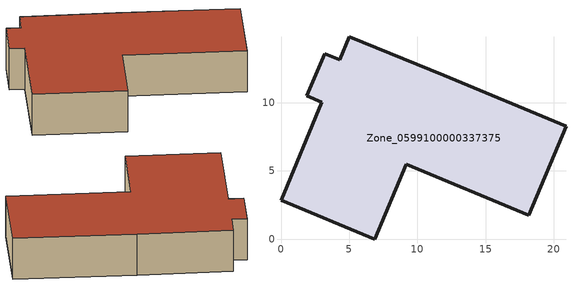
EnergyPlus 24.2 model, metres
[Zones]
Zone_0599100000337375
 floor ground (C_G): 2.99,10.03 1.88,10.5 3.19,13.61 4.29,13.15 5,14.84 11.94,12.03 20.9,8.28 18.16,1.75 9.19,5.51 6.88,0 0,2.87 z0
 wall outside (C_F): 1.88,10.5 2.99,10.03 0,2.87 6.88,0 9.19,5.51 18.16,1.75 20.9,8.28 11.94,12.03 5,14.84 4.29,13.15 3.19,13.61 1.88,10.5 z0:3.6
 roof outside (C_R): 2.99,10.03 0,2.87 6.88,0 9.19,5.51 18.16,1.75 20.9,8.28 11.94,12.03 5,14.84 4.29,13.15 3.19,13.61 1.88,10.5 z3.6
[BUILDING]
Pand.0599100000337375: North Axis=0; Terrain=City; Loads Convergence Tolerance Value=0.04; Temperature Convergence Tolerance Value=0.4; Solar Distribution=FullExterior; Maximum Number of Warmup Days=25; Minimum Number of Warmup Days=1
[Site:Location]
Rotterdam.The.Hague.AP_ZH_NLD Design_Conditions: Latitude=51.96; Longitude=4.45; Time Zone=1; Elevation=-4.5
[SITE:GROUNDTEMPERATURE:BUILDINGSURFACE]
18, 18, 18, 18, 18, 18, 18, 18, 18, 18, 18, 18
[MATERIAL] Thermal Absorptance=0.9; Solar Absorptance=0.7; Visible Absorptance=0.7
Name | Roughness | Thickness | Conductivity | Density | Specific Heat
G.TI.1975-1991 | MediumSmooth | 0.15 | 0.288461 | 540 | 1210
F.TI.1975-1991 | Rough | 0.3 | 0.230769 | 1920 | 840
R.TI.1975-1991 | MediumRough | 0.2 | 0.153846 | 1500 | 1000
[CONSTRUCTION]
C_G: G.TI.1975-1991
C_F: F.TI.1975-1991
C_R: R.TI.1975-1991
[ZONE]
Zone_0599100000337375: Type=1; Multiplier=1; Ceiling Height=Autocalculate; Volume=Autocalculate; Floor Area=autocalculate; Part of Total Floor Area=Yes
[ZONEINFILTRATION:DESIGNFLOWRATE]
Infil_Zone_0599100000337375: Zone or ZoneList or Space or SpaceList=Zone_0599100000337375; Schedule=AlwaysOn; Design Flow Rate Calculation Method=Flow/Area; Flow Rate per Floor Area=0.003; Constant Term Coefficient=1; Temperature Term Coefficient=0; Velocity Term Coefficient=0; Velocity Squared Term Coefficient=0
[HVACTEMPLATE:ZONE:IDEALLOADSAIRSYSTEM]
Zone_0599100000337375: Maximum Heating Supply Air Temperature=50; Minimum Cooling Supply Air Temperature=13; Maximum Heating Supply Air Humidity Ratio=0.0156; Minimum Cooling Supply Air Humidity Ratio=0.0077; Heating Limit=NoLimit; Cooling Limit=NoLimit; Dehumidification Control Type=ConstantSensibleHeatRatio; Cooling Sensible Heat Ratio=0.7; Dehumidification Setpoint=60; Humidification Control Type=None; Humidification Setpoint=30; Outdoor Air Method=None; Outdoor Air Flow Rate per Person=0.00944; Outdoor Air Flow Rate per Zone Floor Area=0; Outdoor Air Flow Rate per Zone=0; Demand Controlled Ventilation Type=None; Outdoor Air Economizer Type=NoEconomizer; Heat Recovery Type=None; Sensible Heat Recovery Effectiveness=0.7; Latent Heat Recovery Effectiveness=0.65
[ZONECONTROL:THERMOSTAT]
ThermostatControl_Zone_0599100000337375: Zone or ZoneList=Zone_0599100000337375; Control Type Schedule=DualSetpointControlType; Control 1=Thermostat_Zone_0599100000337375; Temperature Difference Between Cutout And Setpoint=0
[THERMOSTATSETPOINT:DUALSETPOINT]
Thermostat_Zone_0599100000337375: Heating Setpoint Temperature Schedule=HeatingSetpoint_Zone_0599100000337375; Cooling Setpoint Temperature Schedule=CoolingSetpoint_Zone_0599100000337375
[SCHEDULE:COMPACT]
HeatingSetpoint_Zone_0599100000337375: Through: 12/31, For: AllDays, Until: 24:00, 21
CoolingSetpoint_Zone_0599100000337375: Through: 12/31, For: AllDays, Until: 24:00, 24
DualSetpointControlType: Through: 12/31, For: AllDays, Until: 24:00, 4
AlwaysOn: Through: 12/31, For: AllDays, Until: 24:00, 1
